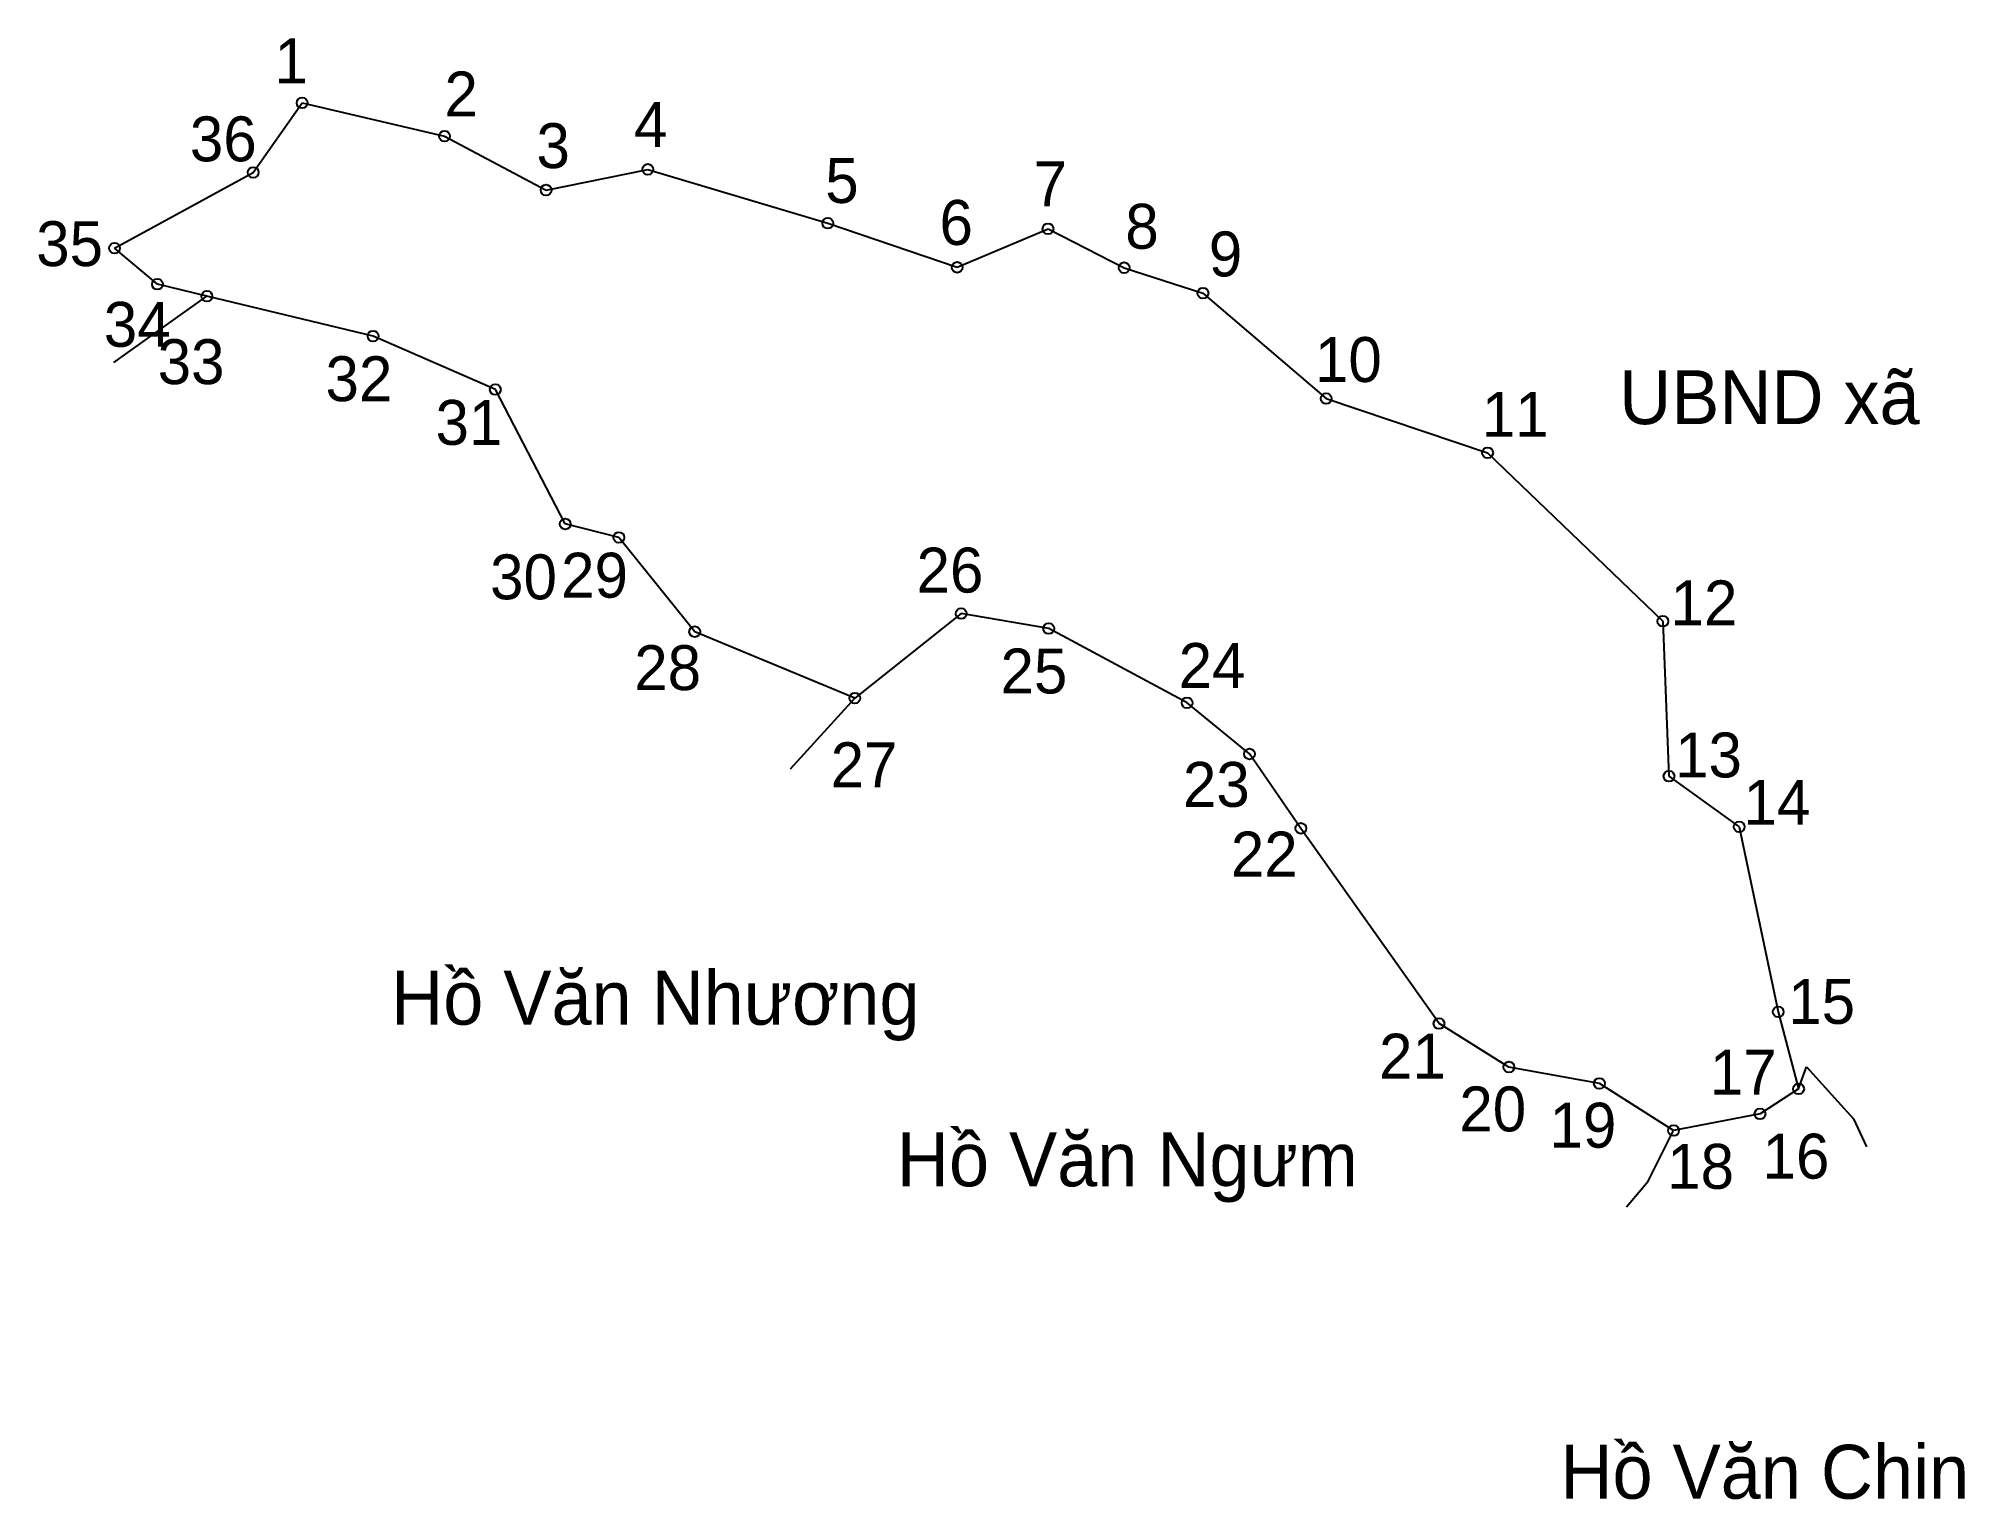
# Model space of a CAD drawing. Extents: x 547786 to 548085, y 1825575 to 1825802.
import ezdxf

# ---------------------------------------------------------------- set-up
doc = ezdxf.new("R2010")
doc.units = 0
for name, color, linetype in [('CanhThua', 7, 'Continuous'), ('MocDinhThua', 7, 'Continuous'), ('RauThua', 7, 'Continuous'), ('SoHieuDinhThua', 7, 'Continuous'), ('TenChuLanCan', 7, 'Continuous')]:
    doc.layers.add(name, color=color, linetype=linetype)

msp = doc.modelspace()

# ---------------------------------------------------------------- linework, layer by layer
at = {"layer": 'CanhThua'}
for p, q in [((547819.46, 1825781.25), (547827.06, 1825792.05)), ((547827.06, 1825792.05), (547849.17, 1825786.89)), ((547849.17, 1825786.89), (547864.95, 1825778.51)), ((547797.92, 1825769.48), (547819.46, 1825781.25)), ((547864.95, 1825778.51), (547880.76, 1825781.72)), ((547880.76, 1825781.72), (547908.71, 1825773.35)), ((547908.71, 1825773.35), (547928.81, 1825766.5)), ((547928.81, 1825766.5), (547942.92, 1825772.49)), ((547942.92, 1825772.49), (547954.75, 1825766.44)), ((547804.58, 1825763.87), (547797.92, 1825769.48)), ((547954.75, 1825766.44), (547966.99, 1825762.49)), ((547812.27, 1825762.02), (547804.58, 1825763.87)), ((547838.08, 1825755.81), (547812.27, 1825762.02)), ((547966.99, 1825762.49), (547986.13, 1825746.1)), ((547857.07, 1825747.5), (547838.08, 1825755.81)), ((547867.93, 1825726.62), (547857.07, 1825747.5)), ((547986.13, 1825746.1), (548011.21, 1825737.68)), ((548011.21, 1825737.68), (548038.43, 1825711.5)), ((547876.26, 1825724.53), (547867.93, 1825726.62)), ((547888.04, 1825709.88), (547876.26, 1825724.53)), ((547929.43, 1825712.69), (547912.91, 1825699.56)), ((547943.03, 1825710.37), (547929.43, 1825712.69)), ((547912.91, 1825699.56), (547888.04, 1825709.88)), ((547964.52, 1825698.83), (547943.03, 1825710.37)), ((548038.43, 1825711.5), (548039.38, 1825687.42)), ((547974.21, 1825690.88), (547964.52, 1825698.83)), ((547982.2, 1825679.32), (547974.21, 1825690.88)), ((548039.38, 1825687.42), (548050.29, 1825679.56)), ((548003.66, 1825648.99), (547982.2, 1825679.32)), ((548050.29, 1825679.56), (548056.35, 1825650.81)), ((548056.35, 1825650.81), (548059.52, 1825638.84)), ((548014.52, 1825642.23), (548003.66, 1825648.99)), ((548028.57, 1825639.69), (548014.52, 1825642.23)), ((548040.1, 1825632.36), (548028.57, 1825639.69)), ((548059.52, 1825638.84), (548053.52, 1825634.95)), ((548053.52, 1825634.95), (548040.1, 1825632.36))]:
    msp.add_line(p, q, dxfattribs=at)
at = {"layer": 'MocDinhThua'}
for centre in [(547827.06, 1825792.05), (547849.17, 1825786.89), (547819.46, 1825781.25), (547880.76, 1825781.72), (547864.95, 1825778.51), (547908.71, 1825773.35), (547942.92, 1825772.49), (547797.92, 1825769.48), (547928.81, 1825766.5), (547954.75, 1825766.44), (547804.58, 1825763.87), (547966.99, 1825762.49), (547812.27, 1825762.02), (547838.08, 1825755.81), (547857.07, 1825747.5), (547986.13, 1825746.1), (548011.21, 1825737.68), (547867.93, 1825726.62), (547876.26, 1825724.53), (547929.43, 1825712.69), (548038.43, 1825711.5), (547888.04, 1825709.88), (547943.03, 1825710.37), (547912.91, 1825699.56), (547964.52, 1825698.83), (547974.21, 1825690.88), (548039.38, 1825687.42), (547982.2, 1825679.32), (548050.29, 1825679.56), (548003.66, 1825648.99), (548056.35, 1825650.81), (548014.52, 1825642.23), (548028.57, 1825639.69), (548059.52, 1825638.84), (548053.52, 1825634.95), (548040.1, 1825632.36)]:
    msp.add_circle(centre, 0.837, dxfattribs=at)
at = {"layer": 'RauThua'}
for p, q in [((547797.81, 1825751.72), (547812.27, 1825762.02)), ((547902.93, 1825688.59), (547912.91, 1825699.56)), ((548059.52, 1825638.84), (548060.72, 1825642.27)), ((548060.72, 1825642.27), (548068.03, 1825634.2)), ((548036.16, 1825624.51), (548040.1, 1825632.36)), ((548068.03, 1825634.2), (548070.08, 1825629.83)), ((548032.78, 1825620.5), (548036.16, 1825624.51))]:
    msp.add_line(p, q, dxfattribs=at)

# ---------------------------------------------------------------- texts
at = {"layer": 'SoHieuDinhThua'}
for s, height, p in [('1', 6.98, (547822.76, 1825795.08)), ('2', 6.98, (547849.17, 1825789.94)), ('36', 6.979, (547809.62, 1825782.97)), ('4', 6.98, (547878.61, 1825785.21)), ('3', 6.98, (547863.46, 1825781.92)), ('5', 6.98, (547908.32, 1825776.5)), ('7', 6.98, (547940.68, 1825775.97)), ('6', 6.98, (547926.07, 1825769.98)), ('8', 6.98, (547954.93, 1825769.39)), ('35', 6.979, (547785.75, 1825766.69)), ('9', 6.98, (547967.9, 1825765.09)), ('34', 6.979, (547796.25, 1825754.15)), ('33', 6.979, (547804.62, 1825748.35)), ('10', 6.979, (547984.39, 1825748.68)), ('32', 6.979, (547830.69, 1825745.7)), ('31', 6.979, (547847.78, 1825738.91)), ('11', 6.979, (548010.31, 1825740.16)), ('30', 6.979, (547856.26, 1825714.91)), ('29', 6.979, (547867.29, 1825715.17)), ('26', 6.979, (547922.5, 1825715.96)), ('12', 6.979, (548039.63, 1825710.87)), ('28', 6.979, (547878.65, 1825700.8)), ('25', 6.979, (547935.54, 1825700.28)), ('24', 6.979, (547963.22, 1825701.14)), ('13', 6.979, (548040.33, 1825687.23)), ('27', 6.979, (547909.16, 1825685.71)), ('23', 6.979, (547963.88, 1825682.66)), ('14', 6.979, (548050.95, 1825679.87)), ('22', 6.979, (547971.32, 1825671.83)), ('15', 6.979, (548057.91, 1825648.94)), ('21', 6.979, (547994.35, 1825640.43)), ('17', 6.979, (548045.71, 1825637.94)), ('20', 6.979, (548006.82, 1825632.23)), ('19', 6.979, (548020.83, 1825629.7)), ('16', 6.979, (548053.92, 1825624.89)), ('18', 6.979, (548039.11, 1825623.31))]:
    msp.add_text(s, height=height, dxfattribs=at).set_placement(p)
at = {"layer": 'TenChuLanCan'}
for s, height, p in [('UBND xã', 8.374, (548031.65, 1825742.13)), ('Hồ Văn Nhương', 8.3743, (547840.89, 1825648.81)), ('Hồ Văn Ngưm', 8.3743, (547919.45, 1825623.7)), ('Hồ Văn Chin', 8.3743, (548022.52, 1825575.15))]:
    msp.add_text(s, height=height, dxfattribs=at).set_placement(p)

doc.saveas('drawing.dxf')
